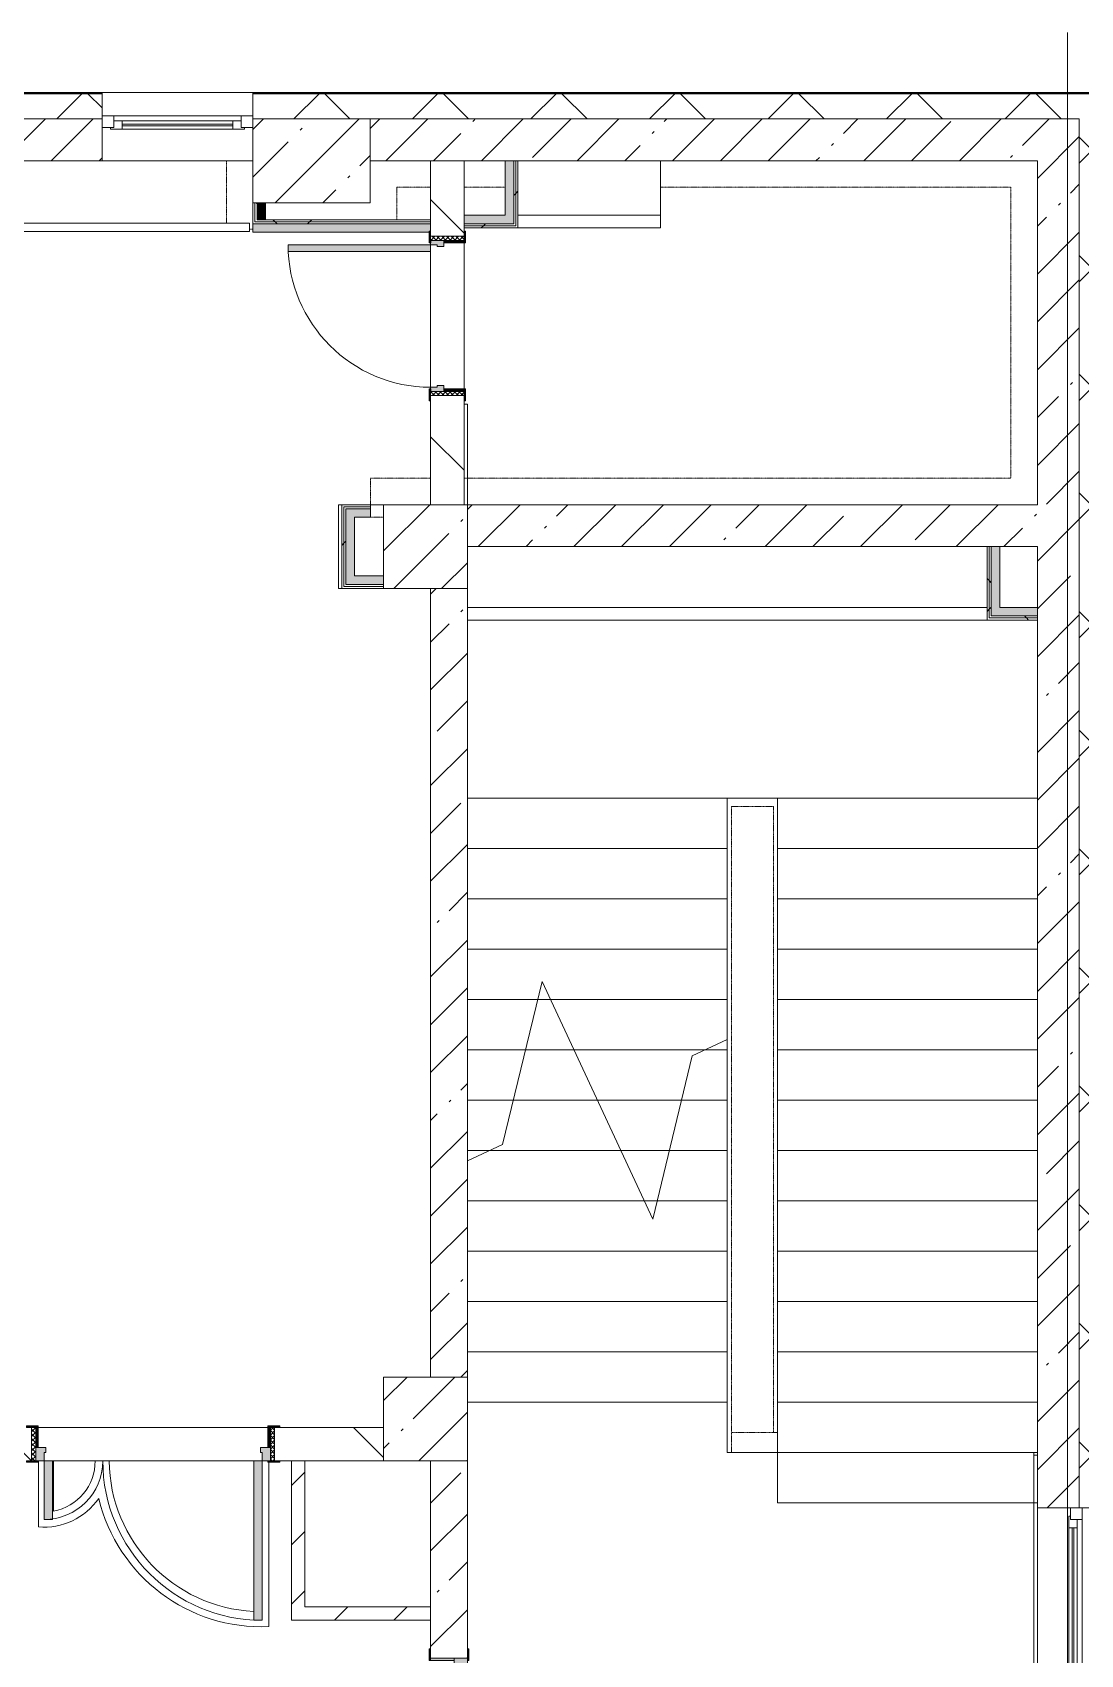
# Model space of a CAD drawing. Header units: millimetres. Extents: x 315 to 209858, y -8553 to 29000.
# Drawn here: x 193820 to 200073, y 12246 to 21915 of the extents above; entities that cross this region are included whole.
import ezdxf

# ---------------------------------------------------------------- set-up
doc = ezdxf.new("R2010")
doc.units = ezdxf.units.MM
doc.linetypes.add('200_ШТРИХ__ш1_п0_6_', pattern=[1.6, 1, -0.6])
for name, color, linetype, lineweight in [('A-DETL-MBND-1', 7, '200_ШТРИХ__ш1_п0_6_', 9), ('A-GLAZ-2', 7, 'Continuous', 5), ('A-WALL', 7, 'Continuous', 9), ('A-WALL-2', 7, 'Continuous', 5), ('I-WALL-5', 7, 'Continuous', 5), ('S-COLS-2', 7, 'Continuous', 5), ('S-STRS-3', 7, 'Continuous', 5), ('S-STRS-MBND', 7, 'Continuous', 5), ('Оси', 7, 'Continuous', 9)]:
    doc.layers.add(name, color=color, linetype=linetype, lineweight=lineweight)
for name, color, linetype, lineweight, true_color in [('A-DOOR-2', 7, 'Continuous', 5, 0xaaaaaa), ('A-DOOR-3', 7, 'Continuous', 5, 0xe2e2e2), ('A-DOOR-FRAM-2', 7, 'Continuous', 5, 0xe2e2e2), ('A-DOOR-FRAM-3', 7, 'Continuous', 5, 0xaaaaaa), ('A-FLOR-2', 7, 'Continuous', 5, 0xaaaaaa), ('I-WALL-3', 7, 'Continuous', 5, 0xe7e7e7), ('I-WALL-4', 7, 'Continuous', 9, 0xe7e7e7)]:
    doc.layers.add(name, color=color, linetype=linetype, lineweight=lineweight, true_color=true_color)
pattern_1 = [(45, (74985, 0), (-285.1231, 285.1231), []), (45, (75270.13, 0), (-285.1231, 285.1231), [504.031, -100.806, 16.764, -84.042])]
pattern_2 = [(45, (74985, 0), (-353.5534, 353.5534), []), (135, (74985, 0), (-353.5534, -353.5534), [])]
pattern_3 = [(135, (74985, 0), (-353.5534, -353.5534), [])]
pattern_4 = [(45, (74985, 0), (-176.7767, 176.7767), [])]
pattern_5 = [(45, (74985, 0), (-530.33, 530.33), []), (135, (74985, 0), (-530.33, -530.33), [])]

# ---------------------------------------------------------------- blocks, each defined once
blk = doc.blocks.new('110_Дверь_СКБ_2Ст - Д-1_л_Лестничная клетка EIS60 2-32142534-2_3_2_птичка')
at = {"layer": 'A-DOOR-3'}
for points in [[(662.5, 110), (662.5, 1010), (612.5, 1010), (612.5, 110)], [(-587.5, 510), (-637.5, 510), (-637.5, 110), (-587.5, 110), (-587.5, 486.7)], [(712.5, 30), (697.5, 30), (697.5, -110), (712.5, -110), (712.5, -33.7)]]:
    blk.add_hatch(color=256, dxfattribs=at).paths.add_polyline_path(points)
h = blk.add_hatch(color=256, dxfattribs=at)
h.paths.add_polyline_path([(712.5, 110), (662.5, 110), (662.5, 60), (652.5, 60), (652.5, 30), (712.5, 30)])
h.paths.add_polyline_path([(-627.5, 30), (-627.5, 60), (-637.5, 60), (-637.5, 110), (-687.5, 110), (-687.5, 30)])
at = {"layer": 'A-DOOR-FRAM-2'}
for points in [[(-672.5, 110), (-672.5, 118), (-742.5, 118), (-742.5, 110)], [(767.5, 110), (767.5, 118), (697.5, 118), (697.5, 110)], [(-672.5, 30), (-687.5, 30), (-687.5, -110), (-672.5, -110)], [(-672.5, -110), (-742.5, -110), (-742.5, -118), (-672.5, -118)], [(767.5, -118), (767.5, -110), (697.5, -110), (697.5, -118)]]:
    blk.add_hatch(color=256, dxfattribs=at).paths.add_polyline_path(points)
at = {"layer": 'A-DOOR-2'}
for p, q in [((662.5, 1010), (612.5, 1010)), ((612.5, 1010), (612.5, 110)), ((662.5, 110), (662.5, 1010)), ((-637.5, 510), (-637.5, 110)), ((-587.5, 510), (-637.5, 510)), ((-587.5, 110), (-587.5, 510)), ((-637.5, 110), (-587.5, 110)), ((612.5, 110), (662.5, 110))]:
    blk.add_line(p, q, dxfattribs=at)
for centre, radius, start, end in [((662.5, 110), 900, 90, 180), ((-637.5, 110), 400, 360, 90)]:
    blk.add_arc(centre, radius, start, end, dxfattribs=at)
at = {"layer": 'A-DOOR-FRAM-3'}
for p, q in [((-672.5, 118), (-742.5, 118)), ((-742.5, 118), (-742.5, 110)), ((-742.5, 110), (-672.5, 110)), ((-637.5, 110), (-687.5, 110)), ((-687.5, 110), (-687.5, 30)), ((-672.5, 110), (-672.5, 118)), ((-637.5, 60), (-637.5, 110)), ((662.5, 110), (662.5, 60)), ((712.5, 110), (662.5, 110)), ((767.5, 118), (697.5, 118)), ((697.5, 118), (697.5, 110)), ((697.5, 110), (767.5, 110)), ((712.5, 30), (712.5, 110)), ((767.5, 110), (767.5, 118)), ((-687.5, 30), (-627.5, 30)), ((-672.5, 30), (-687.5, 30)), ((-687.5, 30), (-687.5, -110)), ((-672.5, -110), (-672.5, 30)), ((-627.5, 60), (-637.5, 60)), ((-627.5, 30), (-627.5, 60)), ((662.5, 60), (652.5, 60)), ((652.5, 60), (652.5, 30)), ((652.5, 30), (712.5, 30)), ((712.5, 30), (697.5, 30)), ((697.5, 30), (697.5, -110)), ((712.5, -110), (712.5, 30)), ((-672.5, -110), (-742.5, -110)), ((-742.5, -110), (-742.5, -118)), ((-742.5, -118), (-672.5, -118)), ((-687.5, -110), (-672.5, -110)), ((-672.5, -118), (-672.5, -110)), ((697.5, -110), (712.5, -110)), ((767.5, -110), (697.5, -110)), ((697.5, -110), (697.5, -118)), ((697.5, -118), (767.5, -118)), ((767.5, -118), (767.5, -110))]:
    blk.add_line(p, q, dxfattribs=at)
blk = doc.blocks.new('120_Окно_СКБ_1Ст - 120_Окно_СКБ_1Ст 900х2500_h_ с форточкой-V155-2_3_2_птичка')
at = {"layer": 'A-GLAZ-2'}
for p, q in [((-450, -127), (-450, -57)), ((-450, -57), (-380, -57)), ((450, -57), (-450, -57)), ((-380, -57), (-380, -127)), ((380, -87), (-380, -87)), ((-380, -87), (-380, -127)), ((-330, -137), (-330, -87)), ((330, -137), (330, -87)), ((380, -127), (380, -57)), ((380, -57), (450, -57)), ((380, -127), (380, -87)), ((450, -57), (450, -127)), ((-380, -127), (-450, -127)), ((-450, -127), (-400, -127)), ((-380, -127), (-400, -127)), ((-400, -127), (-400, -137)), ((-400, -137), (400, -137)), ((400, -137), (-400, -137)), ((-330, -107), (330, -107)), ((330, -117), (-330, -117)), ((450, -127), (380, -127)), ((400, -127), (380, -127)), ((400, -127), (449.8, -127)), ((400, -137), (400, -127))]:
    blk.add_line(p, q, dxfattribs=at)
blk = doc.blocks.new('120_Окно_СКБ_1Ст - 120_Окно_СКБ_1Ст 1200х2500_h_ с форточкой2-24160662-2_3_2_птичка')
at = {"layer": 'A-GLAZ-2'}
for p, q in [((-600, -127), (-600, -57)), ((-600, -57), (-530, -57)), ((600, -57), (-600, -57)), ((-530, -57), (-530, -127)), ((530, -87), (-530, -87)), ((-530, -87), (-530, -127)), ((-480, -137), (-480, -87)), ((480, -137), (480, -87)), ((530, -127), (530, -57)), ((530, -57), (600, -57)), ((530, -127), (530, -87)), ((600, -57), (600, -127)), ((-530, -127), (-600, -127)), ((-600, -127), (-550, -127)), ((-530, -127), (-550, -127)), ((-550, -127), (-550, -137)), ((-550, -137), (550, -137)), ((550, -137), (-550, -137)), ((-480, -107), (480, -107)), ((480, -117), (-480, -117)), ((600, -127), (530, -127)), ((550, -127), (530, -127)), ((550, -127), (600, -127)), ((550, -137), (550, -127))]:
    blk.add_line(p, q, dxfattribs=at)
blk = doc.blocks.new('110_Дверь_СКБ_1Ст_Внутренняя1 - Д-8 950x2100h_охрана-V170-2_3_2_птичка')
at = {"layer": 'A-DOOR-2'}
h = blk.add_hatch(dxfattribs=at)
h.set_pattern_fill('FP_118', color=256, style=0, pattern_type=2)
h.set_pattern_definition([(135, (1826.41, 164.685), (-14.14214, -14.14214), []), (225, (1826.41, 164.685), (14.14214, -14.14214), [])])
h.paths.add_polyline_path([(462.5, 100), (462.5, -100), (487.5, -100), (487.5, 100)])
at = {"layer": 'A-DOOR-3'}
h = blk.add_hatch(color=256, dxfattribs=at)
h.paths.add_polyline_path([(-437.5, 100), (-437.5, 20), (-402.5, 20), (-402.5, 60), (-412.5, 60), (-412.5, 100)])
h.paths.add_polyline_path([(427.5, 20), (462.5, 23.7), (462.5, 100), (437.5, 100), (437.5, 60), (427.5, 60), (427.5, 23.7)])
at = {"layer": 'A-DOOR-FRAM-2'}
for points in [[(397.5, 100), (437.5, 100), (437.5, 950), (397.5, 950), (397.5, 544.2)], [(-492.5, 100), (-422.5, 100), (-422.5, 108), (-492.5, 108)], [(447.5, 100), (517.5, 100), (517.5, 108), (447.5, 108)], [(-437.5, -100), (-422.5, -100), (-422.5, 20), (-437.5, 20)], [(447.5, -100), (462.5, -100), (462.5, 20), (447.5, 20)], [(-492.5, -108), (-422.5, -108), (-422.5, -100), (-492.5, -100)], [(447.5, -108), (517.5, -108), (517.5, -100), (447.5, -100)]]:
    blk.add_hatch(color=256, dxfattribs=at).paths.add_polyline_path(points)
at = {"layer": 'A-DOOR-FRAM-3'}
h = blk.add_hatch(dxfattribs=at)
h.set_pattern_fill('FP_119', color=256, style=0, pattern_type=2)
h.set_pattern_definition([(45, (-296.384, 164.685), (-14.1421, 14.1421), []), (135, (-296.384, 164.685), (-14.1421, -14.1421), [])])
h.paths.add_polyline_path([(-462.5, -100), (-437.5, -100), (-437.5, 100), (-462.5, 100)])
at = {"layer": 'A-DOOR-2'}
for p, q in [((437.5, 950), (397.5, 950)), ((397.5, 950), (397.5, 100)), ((437.5, 100), (437.5, 950)), ((397.5, 100), (437.5, 100))]:
    blk.add_line(p, q, dxfattribs=at)
blk.add_arc((437.5, 100), 850, 90, 180, dxfattribs=at)
at = {"layer": 'A-DOOR-FRAM-3'}
for p, q in [((-422.5, 108), (-492.5, 108)), ((-492.5, 108), (-492.5, 100)), ((-492.5, 100), (-422.5, 100)), ((-437.5, 100), (-462.5, 100)), ((-462.5, 100), (-462.5, -100)), ((-412.5, 100), (-437.5, 100)), ((-437.5, 100), (-437.5, 20)), ((-437.5, -100), (-437.5, 100)), ((-422.5, 100), (-437.5, 100)), ((-437.5, 100), (-437.5, 99)), ((-437.5, 99), (-422.5, 99)), ((-422.5, 100), (-422.5, 108)), ((-422.5, 99), (-422.5, 100)), ((-412.5, 60), (-412.5, 100)), ((437.5, 100), (437.5, 60)), ((462.5, 100), (437.5, 100)), ((517.5, 108), (447.5, 108)), ((447.5, 108), (447.5, 100)), ((462.5, 100), (447.5, 100)), ((447.5, 100), (447.5, 99)), ((447.5, 100), (517.5, 100)), ((447.5, 99), (462.5, 99)), ((462.5, 20), (462.5, 100)), ((487.5, 100), (462.5, 100)), ((462.5, 100), (462.5, -100)), ((462.5, 99), (462.5, 100)), ((487.5, -100), (487.5, 100)), ((517.5, 100), (517.5, 108)), ((-437.5, 20), (-402.5, 20)), ((-422.5, 20), (-437.5, 20)), ((-437.5, 20), (-437.5, -100)), ((-422.5, -100), (-422.5, 20)), ((-402.5, 60), (-412.5, 60)), ((-402.5, 20), (-402.5, 60)), ((437.5, 60), (427.5, 60)), ((427.5, 60), (427.5, 20)), ((427.5, 20), (462.5, 20)), ((462.5, 20), (447.5, 20)), ((447.5, 20), (447.5, -100)), ((462.5, -100), (462.5, 20)), ((-422.5, -100), (-492.5, -100)), ((-492.5, -100), (-492.5, -108)), ((-492.5, -108), (-422.5, -108)), ((-462.5, -100), (-437.5, -100)), ((-437.5, -100), (-422.5, -100)), ((-422.5, -108), (-422.5, -100)), ((447.5, -100), (462.5, -100)), ((517.5, -100), (447.5, -100)), ((447.5, -100), (447.5, -108)), ((447.5, -108), (517.5, -108)), ((462.5, -100), (487.5, -100)), ((517.5, -108), (517.5, -100))]:
    blk.add_line(p, q, dxfattribs=at)
blk = doc.blocks.new('BSC_Колонна _Прямоугольная - 700х500-23282984-2_3_2_птичка')
at = {"layer": 'S-COLS-2'}
h = blk.add_hatch(dxfattribs=at)
h.set_pattern_fill('FP_170', color=256, style=0, pattern_type=2)
h.set_pattern_definition([(45, (-120500, -21150), (-285.1231, 285.1231), []), (45, (-120214.88, -21150), (-285.1231, 285.1231), [504.031, -100.806, 16.764, -84.042])])
h.paths.add_polyline_path([(-350, -250), (350, -250), (350, 250), (-350, 250), (-350, -121.5)])
for p, q in [((350, 250), (-350, 250)), ((-350, 250), (-350, -250)), ((350, -250), (350, 250)), ((-350, -250), (350, -250))]:
    blk.add_line(p, q, dxfattribs=at)
blk = doc.blocks.new('BSC_Колонна _Прямоугольная - 500х500-22291386-2_3_2_птичка')
at = {"layer": 'S-COLS-2'}
h = blk.add_hatch(dxfattribs=at)
h.set_pattern_fill('FP_191', color=256, style=0, pattern_type=2)
h.set_pattern_definition([(45, (-121180, -13650), (-285.1231, 285.1231), []), (45, (-120894.88, -13650), (-285.1231, 285.1231), [504.031, -100.806, 16.764, -84.042])])
h.paths.add_polyline_path([(-250, -250), (250, -250), (250, 250), (-250, 250)])
for p, q in [((250, 250), (-250, 250)), ((-250, 250), (-250, -250)), ((250, -250), (250, 250)), ((-250, -250), (250, -250))]:
    blk.add_line(p, q, dxfattribs=at)
blk = doc.blocks.new('BSC_Колонна _Прямоугольная - 500х500-V213-2_3_2_птичка')
at = {"layer": 'S-COLS-2'}
h = blk.add_hatch(dxfattribs=at)
h.set_pattern_fill('FP_200', color=256, style=0, pattern_type=2)
h.set_pattern_definition([(45, (-121180, -18850), (-285.1231, 285.1231), []), (45, (-120894.88, -18850), (-285.1231, 285.1231), [504.031, -100.806, 16.764, -84.042])])
h.paths.add_polyline_path([(-250, -250), (250, -250), (250, 250), (-250, 250), (-250, -188.4)])
for p, q in [((250, 250), (-250, 250)), ((-250, 250), (-250, -250)), ((250, -250), (250, 250)), ((-250, -250), (250, -250))]:
    blk.add_line(p, q, dxfattribs=at)
blk = doc.blocks.new('110_Дверь_СКБ_2Ст - Д-6_п__ ДОО_Дв_1450x2100h_Дверь из раздевальной в коридор-32371698-2_3_2_птичка')
at = {"layer": 'A-DOOR-2'}
h = blk.add_hatch(dxfattribs=at)
h.set_pattern_fill('FP_206', color=256, style=0, pattern_type=2)
h.set_pattern_definition([(225, (1576.41, -164.685), (-14.14214, 14.14214), []), (135, (1576.41, -164.685), (14.14214, 14.14214), [])])
h.paths.add_polyline_path([(737.5, -100), (737.5, 100), (712.5, 100), (712.5, -100)])
at = {"layer": 'A-DOOR-3'}
h = blk.add_hatch(color=256, dxfattribs=at)
h.paths.add_polyline_path([(-637.5, -100), (-637.5, -50), (-627.5, -50), (-627.5, -20), (-687.5, -20), (-687.5, -100)])
h.paths.add_polyline_path([(662.5, -100), (712.5, -100), (712.5, -20), (652.5, -20), (652.5, -50), (662.5, -50)])
for points in [[(-587.5, -450), (-587.5, -100), (-637.5, -100), (-637.5, -450)], [(612.5, -1050), (662.5, -1050), (662.5, -100), (612.5, -100), (612.5, -755.7)]]:
    blk.add_hatch(color=256, dxfattribs=at).paths.add_polyline_path(points)
at = {"layer": 'A-DOOR-FRAM-2'}
for points in [[(-672.5, 100), (-672.5, 108), (-742.5, 108), (-742.5, 100)], [(-672.5, -20), (-672.5, 100), (-687.5, 100), (-687.5, -20)], [(767.5, 100), (767.5, 108), (697.5, 108), (697.5, 100)], [(712.5, -20), (712.5, 100), (697.5, 100), (697.5, -20)], [(-672.5, -108), (-672.5, -100), (-742.5, -100), (-742.5, -108)], [(767.5, -108), (767.5, -100), (697.5, -100), (697.5, -108)]]:
    blk.add_hatch(color=256, dxfattribs=at).paths.add_polyline_path(points)
at = {"layer": 'A-DOOR-FRAM-3'}
h = blk.add_hatch(dxfattribs=at)
h.set_pattern_fill('FP_207', color=256, style=0, pattern_type=2)
h.set_pattern_definition([(315, (-546.384, -164.685), (-14.1421, -14.1421), []), (225, (-546.384, -164.685), (-14.1421, 14.1421), [])])
h.paths.add_polyline_path([(-687.5, -100), (-687.5, 100), (-712.5, 100), (-712.5, -100)])
at = {"layer": 'A-DOOR-2'}
for p, q in [((-637.5, -100), (-587.5, -100)), ((-637.5, -450), (-637.5, -100)), ((-587.5, -100), (-587.5, -450)), ((612.5, -100), (662.5, -100)), ((612.5, -1050), (612.5, -100)), ((662.5, -100), (662.5, -1050)), ((-587.5, -450), (-637.5, -450)), ((662.5, -1050), (612.5, -1050))]:
    blk.add_line(p, q, dxfattribs=at)
for centre, radius, start, end in [((-637.5, -100), 350, 270, 0), ((662.5, -100), 950, 180, 270)]:
    blk.add_arc(centre, radius, start, end, dxfattribs=at)
at = {"layer": 'A-DOOR-FRAM-3'}
for p, q in [((-742.5, 108), (-672.5, 108)), ((-742.5, 100), (-742.5, 108)), ((-672.5, 100), (-742.5, 100)), ((-712.5, 100), (-687.5, 100)), ((-712.5, -100), (-712.5, 100)), ((-687.5, 100), (-687.5, -100)), ((-687.5, 100), (-672.5, 100)), ((-687.5, -20), (-687.5, 100)), ((-672.5, 108), (-672.5, 100)), ((-672.5, 100), (-672.5, -20)), ((697.5, 100), (697.5, 108)), ((697.5, 108), (767.5, 108)), ((697.5, -20), (697.5, 100)), ((697.5, 100), (712.5, 100)), ((767.5, 100), (697.5, 100)), ((712.5, -100), (712.5, 100)), ((712.5, 100), (737.5, 100)), ((712.5, 100), (712.5, -20)), ((737.5, 100), (737.5, -100)), ((767.5, 108), (767.5, 100)), ((-687.5, -20), (-627.5, -20)), ((-687.5, -100), (-687.5, -20)), ((-672.5, -20), (-687.5, -20)), ((-637.5, -50), (-637.5, -100)), ((-627.5, -50), (-637.5, -50)), ((-627.5, -20), (-627.5, -50)), ((652.5, -20), (712.5, -20)), ((652.5, -50), (652.5, -20)), ((662.5, -50), (652.5, -50)), ((662.5, -100), (662.5, -50)), ((712.5, -20), (697.5, -20)), ((712.5, -20), (712.5, -100)), ((-742.5, -100), (-672.5, -100)), ((-742.5, -108), (-742.5, -100)), ((-672.5, -108), (-742.5, -108)), ((-687.5, -100), (-712.5, -100)), ((-637.5, -100), (-687.5, -100)), ((-672.5, -100), (-672.5, -108)), ((712.5, -100), (662.5, -100)), ((697.5, -108), (697.5, -100)), ((697.5, -100), (767.5, -100)), ((767.5, -108), (697.5, -108)), ((737.5, -100), (712.5, -100)), ((767.5, -100), (767.5, -108))]:
    blk.add_line(p, q, dxfattribs=at)
blk = doc.blocks.new('Зашивка приборов отопления30 - Зашивка приборов отопления-33323465-2_3_2_птичка')
at = {"layer": 'A-WALL-2'}
for p, q in [((121290.8, 18669.6), (124390.8, 18669.6)), ((124390.8, 18669.6), (121290.8, 18669.6)), ((121290.8, 18594.6), (124390.8, 18594.6))]:
    blk.add_line(p, q, dxfattribs=at)
blk = doc.blocks.new('Зашивка приборов отопления44 - Зашивка приборов отопления-33398827-2_3_2_птичка')
at = {"layer": 'A-WALL-2'}
for p, q in [((122140.8, 18669.6), (122140.8, 18994.6)), ((121290.8, 18669.6), (122140.8, 18669.6)), ((122141.3, 18669.6), (121290.8, 18669.6)), ((122141.3, 18594.6), (122141.3, 18669.6)), ((121290.8, 18594.6), (122141.3, 18594.6))]:
    blk.add_line(p, q, dxfattribs=at)

msp = doc.modelspace()

# ---------------------------------------------------------------- hatches: boundary and pattern name
at = {"layer": 'A-WALL-2'}
h = msp.add_hatch(dxfattribs=at)
h.set_pattern_fill('FP_105', color=256, style=0, pattern_type=2)
h.set_pattern_definition(pattern_2)
h.paths.add_polyline_path([(200065, 21400), (200215, 21400), (200215, 21550), (195135.2, 21550), (195135.2, 21400), (199914.6, 21400)])
h.paths.add_polyline_path([(184935.5, 21400), (186235, 21400), (186235, 21550), (184935.5, 21550)])
h.paths.add_polyline_path([(184035.5, 21400), (184035.5, 21550), (182735.5, 21550), (182735.5, 21400), (183259.6, 21400)])
h.paths.add_polyline_path([(187135, 21400), (188285.5, 21400), (188285.5, 21550), (187135, 21550)])
h.paths.add_polyline_path([(194235.2, 21400), (194235.2, 21550), (192885.5, 21550), (192885.5, 21400), (193669, 21400)])
h.paths.add_polyline_path([(181177.7, 21400), (181835.5, 21400), (181835.5, 21550), (180535.2, 21550), (180535.2, 21400), (181035, 21400)])
h.paths.add_polyline_path([(191587.1, 21400), (191985.5, 21400), (191985.5, 21550), (190585.5, 21550), (190585.5, 21400), (191085.5, 21400)])
h.paths.add_polyline_path([(177035, 21400), (178235.2, 21400), (178235.2, 21550), (177035, 21550)])
h.paths.add_polyline_path([(168166, 21400), (168295, 21400), (168295, 21550), (168045, 21550), (168045, 21400)])
h.paths.add_polyline_path([(172850.2, 21400), (176135, 21400), (176135, 21550), (171595, 21550), (171595, 21400)])
h = msp.add_hatch(dxfattribs=at)
h.set_pattern_fill('FP_105', color=256, style=0, pattern_type=2)
h.set_pattern_definition(pattern_2)
h.paths.add_polyline_path([(200065, -250), (200215, -250), (200215, 7700), (200065, 7700), (200065, -100)])
h.paths.add_polyline_path([(200215, 10000), (200215, 11920), (200065, 11920), (200065, 10000)])
h.paths.add_polyline_path([(200215, 13120), (200215, 21400), (200065, 21400), (200065, 13120)])
at = {"layer": 'I-WALL-3'}
for points in [[(196691, 20775), (196691, 21150), (196641, 21150), (196641, 20775)], [(196641, 20775), (196641, 20825), (196395, 20825), (196395, 20775)], [(195750.8, 20724), (196187, 20724), (196187, 20730), (196195, 20730), (196195, 20774), (195135, 20774), (195135, 20724)], [(195740.6, 18625), (195740.6, 19025), (195690.6, 19025), (195690.6, 18625)], [(199590, 18487.5), (199590, 18850), (199540, 18850), (199540, 18487.5)], [(195915, 18625), (195915, 18675), (195740.6, 18675), (195740.6, 18625), (195750.8, 18625)], [(199815, 18437.5), (199815, 18487.5), (199540, 18487.5), (199540, 18437.5)]]:
    msp.add_hatch(color=256, dxfattribs=at).paths.add_polyline_path(points)
at = {"layer": 'I-WALL-4'}
for points in [[(195210, 20799), (195210, 20900), (195160, 20900), (195160, 20799)], [(195837, 19025), (195837, 19075), (195690.6, 19075), (195690.6, 19025), (195750.8, 19025)]]:
    msp.add_hatch(color=256, dxfattribs=at).paths.add_polyline_path(points)
at = {"layer": 'I-WALL-5'}
h = msp.add_hatch(dxfattribs=at)
h.set_pattern_fill('FP_113', color=256, style=0, pattern_type=2)
h.set_pattern_definition(pattern_1)
h.paths.add_polyline_path([(193425.5, 21150), (194235.2, 21150), (194235.2, 21400), (192885.5, 21400), (192885.5, 21150), (193215.5, 21150)])
h.paths.add_polyline_path([(191085.5, 21150), (191985.5, 21150), (191985.5, 21400), (191085.5, 21400), (191085.5, 21239.3)])
h.paths.add_polyline_path([(196195, 21150), (196195, 21400), (195835, 21400), (195835, 21150)])
h.paths.add_polyline_path([(188285.5, 21150), (188285.5, 21400), (187135, 21400), (187135, 21150), (187423.3, 21150)])
h.paths.add_polyline_path([(176122.5, 21150), (176135, 21150), (176135, 21400), (175785, 21400), (175785, 21150), (176110, 21150)])
h.paths.add_polyline_path([(178235.2, 21150), (178235.2, 21400), (177035, 21400), (177035, 21150)])
h.paths.add_polyline_path([(183259.6, 21150), (184035.5, 21150), (184035.5, 21400), (182735.5, 21400), (182735.5, 21150), (183210, 21150)])
h.paths.add_polyline_path([(181035, 21150), (181835.5, 21150), (181835.5, 21400), (181035, 21400)])
h.paths.add_polyline_path([(185335, 21150), (185335, 21400), (184935.5, 21400), (184935.5, 21150)])
h.paths.add_polyline_path([(186235, 21150), (186235, 21400), (186035, 21400), (186035, 21150)])
h = msp.add_hatch(dxfattribs=at)
h.set_pattern_fill('FP_113', color=256, style=0, pattern_type=2)
h.set_pattern_definition(pattern_1)
h.paths.add_polyline_path([(199815, 21150), (199815, 21400), (196195, 21400), (196195, 21150), (197832.7, 21150)])
h = msp.add_hatch(dxfattribs=at)
h.set_pattern_fill('FP_113', color=256, style=0, pattern_type=2)
h.set_pattern_definition(pattern_1)
h.paths.add_polyline_path([(199914.6, 10600), (200065, 10600), (200065, 11920), (199815, 11920), (199815, 10600)])
h.paths.add_polyline_path([(200065, 13120), (200065, 21400), (199815, 21400), (199815, 13120), (199914.6, 13120)])
h = msp.add_hatch(dxfattribs=at)
h.set_pattern_fill('FP_116', color=256, style=0, pattern_type=2)
h.set_pattern_definition(pattern_3)
h.paths.add_polyline_path([(196195, 19100), (196395, 19100), (196395, 19750), (196195, 19750), (196195, 19253.3)])
h.paths.add_polyline_path([(196271.3, 20700), (196395, 20700), (196395, 21150), (196195, 21150), (196195, 20700)])
h = msp.add_hatch(dxfattribs=at)
h.set_pattern_fill('FP_205', color=256, style=0, pattern_type=2)
h.set_pattern_definition(pattern_5)
h.paths.add_polyline_path([(196703.5, 20762.5), (196703.5, 21150), (196691, 21150), (196691, 20762.5)])
h = msp.add_hatch(dxfattribs=at)
h.set_pattern_fill('FP_205', color=256, style=0, pattern_type=2)
h.set_pattern_definition(pattern_5)
h.paths.add_polyline_path([(196716, 20750), (196716, 21150), (196703.5, 21150), (196703.5, 20750)])
h = msp.add_hatch(dxfattribs=at)
h.set_pattern_fill('FP_205', color=256, style=0, pattern_type=2)
h.set_pattern_definition(pattern_5)
h.paths.add_polyline_path([(195160, 20799), (195160, 20900), (195147.5, 20900), (195147.5, 20799)])
h = msp.add_hatch(dxfattribs=at)
h.set_pattern_fill('FP_205', color=256, style=0, pattern_type=2)
h.set_pattern_definition(pattern_5)
h.paths.add_polyline_path([(196195, 20786.5), (196195, 20799), (195147.5, 20799), (195147.5, 20786.5), (195750.8, 20786.5)])
h = msp.add_hatch(dxfattribs=at)
h.set_pattern_fill('FP_205', color=256, style=0, pattern_type=2)
h.set_pattern_definition(pattern_5)
h.paths.add_polyline_path([(196195, 20774), (196195, 20786.5), (195135, 20786.5), (195135, 20774), (195750.8, 20774)])
h = msp.add_hatch(dxfattribs=at)
h.set_pattern_fill('FP_205', color=256, style=0, pattern_type=2)
h.set_pattern_definition(pattern_5)
h.paths.add_polyline_path([(196691, 20762.5), (196691, 20775), (196395, 20775), (196395, 20762.5), (196641, 20762.5)])
h = msp.add_hatch(dxfattribs=at)
h.set_pattern_fill('FP_205', color=256, style=0, pattern_type=2)
h.set_pattern_definition(pattern_5)
h.paths.add_polyline_path([(196641, 20750), (196703.5, 20750), (196703.5, 20762.5), (196395, 20762.5), (196395, 20750)])
h = msp.add_hatch(dxfattribs=at)
h.set_pattern_fill('FP_205', color=256, style=0, pattern_type=2)
h.set_pattern_definition(pattern_5)
h.paths.add_polyline_path([(195678.1, 18600), (195678.1, 19087.5), (195665.6, 19087.5), (195665.6, 18600)])
h = msp.add_hatch(dxfattribs=at)
h.set_pattern_fill('FP_205', color=256, style=0, pattern_type=2)
h.set_pattern_definition(pattern_5)
h.paths.add_polyline_path([(195690.6, 18612.5), (195690.6, 19075), (195678.1, 19075), (195678.1, 18612.5)])
h = msp.add_hatch(dxfattribs=at)
h.set_pattern_fill('FP_113', color=256, style=0, pattern_type=2)
h.set_pattern_definition(pattern_1)
h.paths.add_polyline_path([(199590, 18850), (199815, 18850), (199815, 19100), (196415, 19100), (196415, 18850), (199540, 18850)])
h = msp.add_hatch(dxfattribs=at)
h.set_pattern_fill('FP_205', color=256, style=0, pattern_type=2)
h.set_pattern_definition(pattern_5)
h.paths.add_polyline_path([(199527.5, 18425), (199527.5, 18850), (199515, 18850), (199515, 18425)])
h = msp.add_hatch(dxfattribs=at)
h.set_pattern_fill('FP_205', color=256, style=0, pattern_type=2)
h.set_pattern_definition(pattern_5)
h.paths.add_polyline_path([(199527.5, 18437.5), (199540, 18437.5), (199540, 18850), (199527.5, 18850), (199527.5, 18487.5)])
h = msp.add_hatch(dxfattribs=at)
h.set_pattern_fill('FP_113', color=256, style=0, pattern_type=2)
h.set_pattern_definition(pattern_1)
h.paths.add_polyline_path([(196365, 10600), (196415, 10600), (196415, 10825), (196195, 10825), (196195, 10600), (196335, 10600)])
h.paths.add_polyline_path([(196195, 12225), (196415, 12225), (196415, 13400), (196195, 13400), (196195, 12280)])
h.paths.add_polyline_path([(196195, 13900), (196415, 13900), (196415, 18600), (196195, 18600), (196195, 13927.8)])
h = msp.add_hatch(dxfattribs=at)
h.set_pattern_fill('FP_205', color=256, style=0, pattern_type=2)
h.set_pattern_definition(pattern_5)
h.paths.add_polyline_path([(199815, 18412.5), (199815, 18425), (199515, 18425), (199515, 18412.5)])
h = msp.add_hatch(dxfattribs=at)
h.set_pattern_fill('FP_205', color=256, style=0, pattern_type=2)
h.set_pattern_definition(pattern_5)
h.paths.add_polyline_path([(199815, 18425), (199815, 18437.5), (199527.5, 18437.5), (199527.5, 18425)])
h = msp.add_hatch(dxfattribs=at)
h.set_pattern_fill('FP_116', color=256, style=0, pattern_type=2)
h.set_pattern_definition(pattern_3)
h.paths.add_polyline_path([(195915, 13400), (195915, 13600), (195265, 13600), (195265, 13400), (195750.8, 13400)])
h.paths.add_polyline_path([(191085.5, 13400), (193815, 13400), (193815, 13600), (191085.5, 13600)])
h = msp.add_hatch(dxfattribs=at)
h.set_pattern_fill('FP_117', color=256, style=0, pattern_type=2)
h.set_pattern_definition(pattern_4)
h.paths.add_polyline_path([(195445, 12450), (195445, 13400), (195365, 13400), (195365, 12450)])
h = msp.add_hatch(dxfattribs=at)
h.set_pattern_fill('FP_117', color=256, style=0, pattern_type=2)
h.set_pattern_definition(pattern_4)
h.paths.add_polyline_path([(195445, 12450), (196195, 12450), (196195, 12530), (195445, 12530)])

# ---------------------------------------------------------------- linework, layer by layer
at = {"layer": 'A-DETL-MBND-1'}
for p, q in [((194977, 20779), (194977, 21150)), ((196195, 20992), (195993, 20992)), ((195993, 20992), (195993, 20799)), ((196641, 20992), (196395, 20992)), ((199657, 20992), (197566, 20992)), ((199657, 19258), (199657, 20992)), ((195115.2, 20742), (195135, 20742)), ((195837, 19100), (195837, 19258)), ((195837, 19258), (196195, 19258)), ((196395, 19258), (199657, 19258)), ((195837, 19025), (195915, 19025)), ((197990, 13450), (197990, 17300)), ((198240, 17300), (197990, 17300)), ((198240, 17300), (198240, 13570)), ((197990, 13570), (198265, 13570))]:
    msp.add_line(p, q, dxfattribs=at)
at = {"layer": 'A-FLOR-2'}
for p, q in [((196195, 19800), (196195, 20610)), ((196195, 20610), (196195, 19800)), ((196395, 19700), (196415, 19700)), ((196415, 19700), (196415, 19100)), ((195645.6, 18600), (195645.6, 19100)), ((195645.6, 19100), (195665.6, 19100)), ((195837, 19100), (195915, 19100)), ((195665.6, 18600), (195645.6, 18600)), ((197965, 13450), (197965, 13750)), ((199794, 13450), (197965, 13450)), ((199794, 10600), (199794, 13450)), ((193855.9, 13400), (193855.9, 13006.4)), ((193945.9, 13400), (193940, 13400)), ((195140, 13400), (193945.9, 13400)), ((193945.9, 13100.3), (193945.9, 13400)), ((195230, 12411.9), (195230, 13392)), ((199815, 13435), (199794, 13435))]:
    msp.add_line(p, q, dxfattribs=at)
for centre, radius, start, end in [((193889.5, 13400), 305, 280.66451, 0), ((195187.5, 13411), 910, 180.6926, 267.00995), ((193889.5, 13400), 395, 265.12655, 325.57769), ((195187.5, 13411), 1000, 193.54971, 272.43764)]:
    msp.add_arc(centre, radius, start, end, dxfattribs=at)
at = {"layer": 'A-WALL'}
for p, q in [((194235.2, 21553), (192885.5, 21553)), ((194235.2, 21550), (192885.5, 21550)), ((200218, 21553), (195135.2, 21553)), ((200215, 21550), (195135.2, 21550)), ((194235.2, 21400), (192885.5, 21400)), ((196195, 21400), (195835, 21400)), ((200065, 21400), (200065, 13120)), ((196395, 21150), (196195, 21150)), ((196716, 21150), (196641, 21150)), ((196691, 20775), (196691, 21150)), ((196703.5, 20762.5), (196703.5, 21150)), ((195147.5, 20786.5), (195147.5, 20900)), ((195160, 20799), (195160, 20900)), ((195160, 20799), (195210, 20799)), ((196195, 20774), (195135, 20774)), ((196195, 20786.5), (195147.5, 20786.5)), ((196395, 20775), (196691, 20775)), ((196395, 20762.5), (196703.5, 20762.5)), ((195678.1, 19087.5), (195678.1, 18612.5)), ((195678.1, 19087.5), (195837, 19087.5)), ((195690.6, 19075), (195690.6, 18625)), ((195690.6, 19075), (195837, 19075)), ((199590, 18850), (199515, 18850)), ((199527.5, 18850), (199527.5, 18425)), ((199540, 18850), (199540, 18437.5)), ((195678.1, 18612.5), (195915, 18612.5)), ((195690.6, 18625), (195915, 18625)), ((199815, 18412.5), (199815, 18487.5)), ((199527.5, 18425), (199815, 18425)), ((199540, 18437.5), (199815, 18437.5)), ((195445, 13400), (195365, 13400)), ((196195, 12450), (196195, 12530))]:
    msp.add_line(p, q, dxfattribs=at)
at = {"layer": 'A-WALL-2'}
for p, q in [((200223, 21558), (186235, 21558)), ((194235.2, 21400), (194235.2, 21558)), ((195135.2, 21558), (195135.2, 21400)), ((196195, 21400), (200065, 21400)), ((200065, 13120), (200223, 13120))]:
    msp.add_line(p, q, dxfattribs=at)
at = {"layer": 'I-WALL-5'}
for p, q in [((194235.2, 21150), (194235.2, 21400)), ((195135, 21150), (193500.5, 21150)), ((195835, 21150), (196195, 21150)), ((196195, 21150), (196195, 20730)), ((196395, 21150), (196641, 21150)), ((196395, 20730), (196395, 21150)), ((196641, 21150), (196641, 20825)), ((196716, 21150), (199815, 21150)), ((196716, 20750), (196716, 21150)), ((199815, 21150), (199815, 19100)), ((195135, 20900), (195135, 20724)), ((195210, 20799), (195210, 20900)), ((196195, 20799), (195210, 20799)), ((196195, 20730), (196195, 20799)), ((196641, 20825), (196395, 20825)), ((193521.5, 20779), (195115.2, 20779)), ((195115.2, 20729), (193521.5, 20729)), ((195115.2, 20729), (195115.2, 20779)), ((195135, 20724), (196187, 20724)), ((196395, 20750), (196716, 20750)), ((196195, 19800), (196195, 20610)), ((196395, 20660), (196395, 19790)), ((196195, 19720), (196195, 19100)), ((196395, 19100), (196395, 19720)), ((195665.6, 19100), (195665.6, 18600)), ((195837, 19100), (195665.6, 19100)), ((195837, 19025), (195837, 19100)), ((199815, 19100), (196415, 19100)), ((195740.6, 18675), (195740.6, 19025)), ((195740.6, 19025), (195837, 19025)), ((196415, 18850), (199515, 18850)), ((199515, 18850), (199515, 18412.5)), ((199590, 18850), (199815, 18850)), ((199590, 18487.5), (199590, 18850)), ((199815, 18850), (199815, 18487.5)), ((195915, 18675), (195740.6, 18675)), ((195665.6, 18600), (195915, 18600)), ((196195, 18600), (196195, 13900)), ((196415, 13900), (196415, 18600)), ((199815, 18487.5), (199590, 18487.5)), ((199515, 18412.5), (199815, 18412.5)), ((199815, 18412.5), (199815, 10600)), ((193855, 13600), (195225, 13600)), ((195915, 13600), (195295, 13600)), ((195295, 13400), (195365, 13400)), ((195365, 13400), (195365, 12450)), ((195445, 13400), (195915, 13400)), ((195445, 12530), (195445, 13400)), ((196195, 13400), (196195, 12530)), ((196415, 12280), (196415, 13400)), ((199815, 13120), (200065, 13120)), ((196195, 12530), (195445, 12530)), ((195365, 12450), (196195, 12450)), ((196195, 12450), (196195, 12280))]:
    msp.add_line(p, q, dxfattribs=at)
at = {"layer": 'S-STRS-3'}
for p, q in [((196415, 17350), (197965, 17350)), ((196415, 17350), (197965, 17350)), ((197965, 17350), (198265, 17350)), ((197965, 17050), (197965, 17350)), ((199815, 17350), (198265, 17350)), ((198265, 17350), (198265, 17050)), ((199815, 17350), (198265, 17350)), ((196415, 17050), (197965, 17050)), ((196415, 17050), (197965, 17050)), ((197965, 16750), (197965, 17050)), ((198265, 17050), (198265, 16750)), ((199815, 17050), (198265, 17050)), ((199815, 17050), (198265, 17050)), ((196415, 16750), (197965, 16750)), ((196415, 16750), (197965, 16750)), ((197965, 16450), (197965, 16750)), ((198265, 16750), (198265, 16450)), ((199815, 16750), (198265, 16750)), ((199815, 16750), (198265, 16750)), ((196415, 16450), (197965, 16450)), ((196415, 16450), (197965, 16450)), ((197965, 16150), (197965, 16450)), ((198265, 16450), (198265, 16150)), ((199815, 16450), (198265, 16450)), ((199815, 16450), (198265, 16450)), ((196415, 16150), (196833.6, 16150)), ((196415, 16150), (196833.6, 16150)), ((196833.6, 16150), (196910.2, 16150)), ((196833.6, 16150), (196910.2, 16150)), ((196910.2, 16150), (197965, 16150)), ((196910.2, 16150), (197965, 16150)), ((197965, 15911.4), (197965, 16150)), ((198265, 16150), (198265, 15850)), ((199815, 16150), (198265, 16150)), ((199815, 16150), (198265, 16150)), ((197965, 15850), (197965, 15911.4)), ((196415, 15850), (196760.7, 15850)), ((196415, 15850), (196760.7, 15850)), ((196760.7, 15850), (197050.1, 15850)), ((196760.7, 15850), (197050.1, 15850)), ((197050.1, 15850), (197832.7, 15850)), ((197050.1, 15850), (197832.7, 15850)), ((197833.4, 15850), (197965, 15850)), ((197833.4, 15850), (197965, 15850)), ((197965, 15550), (197965, 15850)), ((198265, 15850), (198265, 15550)), ((199815, 15850), (198265, 15850)), ((199815, 15850), (198265, 15850)), ((196415, 15550), (196687.8, 15550)), ((196415, 15550), (196687.8, 15550)), ((196687.8, 15550), (197190, 15550)), ((196687.8, 15550), (197190, 15550)), ((197190, 15550), (197692.3, 15550)), ((197190, 15550), (197692.3, 15550)), ((197692.3, 15550), (197965, 15550)), ((197692.3, 15550), (197965, 15550)), ((197965, 15250), (197965, 15550)), ((198265, 15550), (198265, 15250)), ((199815, 15550), (198265, 15550)), ((199815, 15550), (198265, 15550)), ((196415, 15250), (196546.7, 15250)), ((196415, 15250), (196546.7, 15250)), ((196546.7, 15250), (197329.9, 15250)), ((196546.7, 15250), (197329.9, 15250)), ((197329.9, 15250), (197619.4, 15250)), ((197329.9, 15250), (197619.4, 15250)), ((197619.4, 15250), (197965, 15250)), ((197619.4, 15250), (197965, 15250)), ((197965, 14950), (197965, 15250)), ((198265, 15250), (198265, 14950)), ((199815, 15250), (198265, 15250)), ((199815, 15250), (198265, 15250)), ((196415, 14950), (197469.8, 14950)), ((196415, 14950), (197469.8, 14950)), ((197469.8, 14950), (197546.4, 14950)), ((197469.8, 14950), (197546.4, 14950)), ((197546.4, 14950), (197965, 14950)), ((197546.4, 14950), (197965, 14950)), ((197965, 14650), (197965, 14950)), ((198265, 14950), (198265, 14650)), ((199815, 14950), (198265, 14950)), ((199815, 14950), (198265, 14950)), ((196415, 14650), (197965, 14650)), ((196415, 14650), (197965, 14650)), ((197965, 14350), (197965, 14650)), ((198265, 14650), (198265, 14350)), ((199815, 14650), (198265, 14650)), ((199815, 14650), (198265, 14650)), ((196415, 14350), (197965, 14350)), ((196415, 14350), (197965, 14350)), ((197965, 14050), (197965, 14350)), ((198265, 14350), (198265, 14050)), ((199815, 14350), (198265, 14350)), ((199815, 14350), (198265, 14350)), ((196415, 14050), (197965, 14050)), ((196415, 14050), (197965, 14050)), ((197965, 13750), (197965, 14050)), ((198265, 14050), (198265, 13750)), ((199815, 14050), (198265, 14050)), ((199815, 14050), (198265, 14050)), ((196415, 13750), (197965, 13750)), ((196415, 13750), (197965, 13750)), ((198265, 13750), (198265, 13450)), ((199815, 13750), (198265, 13750)), ((199815, 13750), (198265, 13750)), ((199815, 13450), (198265, 13450))]:
    msp.add_line(p, q, dxfattribs=at)
at = {"layer": 'S-STRS-MBND'}
for p, q in [((196415, 18850), (196415, 17350)), ((199815, 18850), (196415, 18850)), ((199815, 17350), (199815, 18850)), ((196415, 17350), (197965, 17350)), ((196415, 15850), (196415, 17350)), ((196415, 17350), (197965, 17350)), ((197965, 17350), (198265, 17350)), ((197965, 15911.4), (197965, 17350)), ((199815, 17350), (198265, 17350)), ((198265, 17350), (198265, 13150)), ((199815, 17350), (198265, 17350)), ((199815, 17350), (199815, 13150)), ((196415, 17050), (197965, 17050)), ((196415, 17050), (197965, 17050)), ((199815, 17050), (198265, 17050)), ((199815, 17050), (198265, 17050)), ((196415, 16750), (197965, 16750)), ((196415, 16750), (197965, 16750)), ((199815, 16750), (198265, 16750)), ((199815, 16750), (198265, 16750)), ((196415, 16450), (197965, 16450)), ((196415, 16450), (197965, 16450)), ((199815, 16450), (198265, 16450)), ((199815, 16450), (198265, 16450)), ((196859.8, 16258.1), (196623.6, 15285.9)), ((197520.2, 14841.9), (196859.8, 16258.1)), ((196415, 16150), (196833.6, 16150)), ((196415, 16150), (196833.6, 16150)), ((196910.2, 16150), (197965, 16150)), ((196910.2, 16150), (197965, 16150)), ((199815, 16150), (198265, 16150)), ((199815, 16150), (198265, 16150)), ((197965, 15911.4), (197756.5, 15814.1)), ((196415, 15850), (196760.7, 15850)), ((196415, 15850), (196760.7, 15850)), ((197050.1, 15850), (197833.4, 15850)), ((197050.1, 15850), (197833.4, 15850)), ((197756.5, 15814.1), (197520.2, 14841.9)), ((199815, 15850), (198265, 15850)), ((199815, 15850), (198265, 15850)), ((196415, 15550), (196687.8, 15550)), ((196415, 15550), (196687.8, 15550)), ((197190, 15550), (197692.3, 15550)), ((197190, 15550), (197692.3, 15550)), ((199815, 15550), (198265, 15550)), ((199815, 15550), (198265, 15550)), ((196623.6, 15285.9), (196415, 15188.6)), ((196415, 15250), (196546.7, 15250)), ((196415, 15250), (196546.7, 15250)), ((197329.9, 15250), (197619.4, 15250)), ((197329.9, 15250), (197619.4, 15250)), ((199815, 15250), (198265, 15250)), ((199815, 15250), (198265, 15250)), ((197469.8, 14950), (197546.4, 14950)), ((197469.8, 14950), (197546.4, 14950)), ((199815, 14950), (198265, 14950)), ((199815, 14950), (198265, 14950)), ((199815, 14650), (198265, 14650)), ((199815, 14650), (198265, 14650)), ((199815, 14350), (198265, 14350)), ((199815, 14350), (198265, 14350)), ((199815, 14050), (198265, 14050)), ((199815, 14050), (198265, 14050)), ((199815, 13750), (198265, 13750)), ((199815, 13750), (198265, 13750)), ((199815, 13450), (198265, 13450)), ((199815, 13450), (198265, 13450)), ((199815, 13150), (198265, 13150))]:
    msp.add_line(p, q, dxfattribs=at)
at = {"layer": 'Оси'}
msp.add_line((199995, 10029.8), (199995, 21915.1), dxfattribs=at)

# ---------------------------------------------------------------- block references
at = {"layer": 'A-DOOR-2'}
for name, p, rotation in [('110_Дверь_СКБ_1Ст_Внутренняя1 - Д-8 950x2100h_охрана-V170-2_3_2_птичка', (196295, 20212.5), 89.99999999999991), ('110_Дверь_СКБ_2Ст - Д-1_л_Лестничная клетка EIS60 2-32142534-2_3_2_птичка', (196305, 11537.5), 269.9999999999999)]:
    msp.add_blockref(name, p, dxfattribs=dict(at, rotation=rotation))
msp.add_blockref('110_Дверь_СКБ_2Ст - Д-6_п__ ДОО_Дв_1450x2100h_Дверь из раздевальной в коридор-32371698-2_3_2_птичка', (194527.5, 13500), dxfattribs=at)
at = {"layer": 'A-GLAZ-2'}
msp.add_blockref('120_Окно_СКБ_1Ст - 120_Окно_СКБ_1Ст 900х2500_h_ с форточкой-V155-2_3_2_птичка', (194685.2, 21475), dxfattribs=at)
at = {"layer": 'A-GLAZ-2', "rotation": 269.9999999999999}
msp.add_blockref('120_Окно_СКБ_1Ст - 120_Окно_СКБ_1Ст 1200х2500_h_ с форточкой2-24160662-2_3_2_птичка', (200140, 12520), dxfattribs=at)
at = {"layer": 'A-WALL-2'}
for name, p in [('Зашивка приборов отопления44 - Зашивка приборов отопления-33398827-2_3_2_птичка', (75425.2, 2155.4)), ('Зашивка приборов отопления30 - Зашивка приборов отопления-33323465-2_3_2_птичка', (75124.2, -182.1))]:
    msp.add_blockref(name, p, dxfattribs=at)
at = {"layer": 'S-COLS-2'}
for name, p in [('BSC_Колонна _Прямоугольная - 700х500-23282984-2_3_2_птичка', (195485, 21150)), ('BSC_Колонна _Прямоугольная - 500х500-V213-2_3_2_птичка', (196165, 18850)), ('BSC_Колонна _Прямоугольная - 500х500-22291386-2_3_2_птичка', (196165, 13650))]:
    msp.add_blockref(name, p, dxfattribs=at)

doc.saveas('drawing.dxf')
